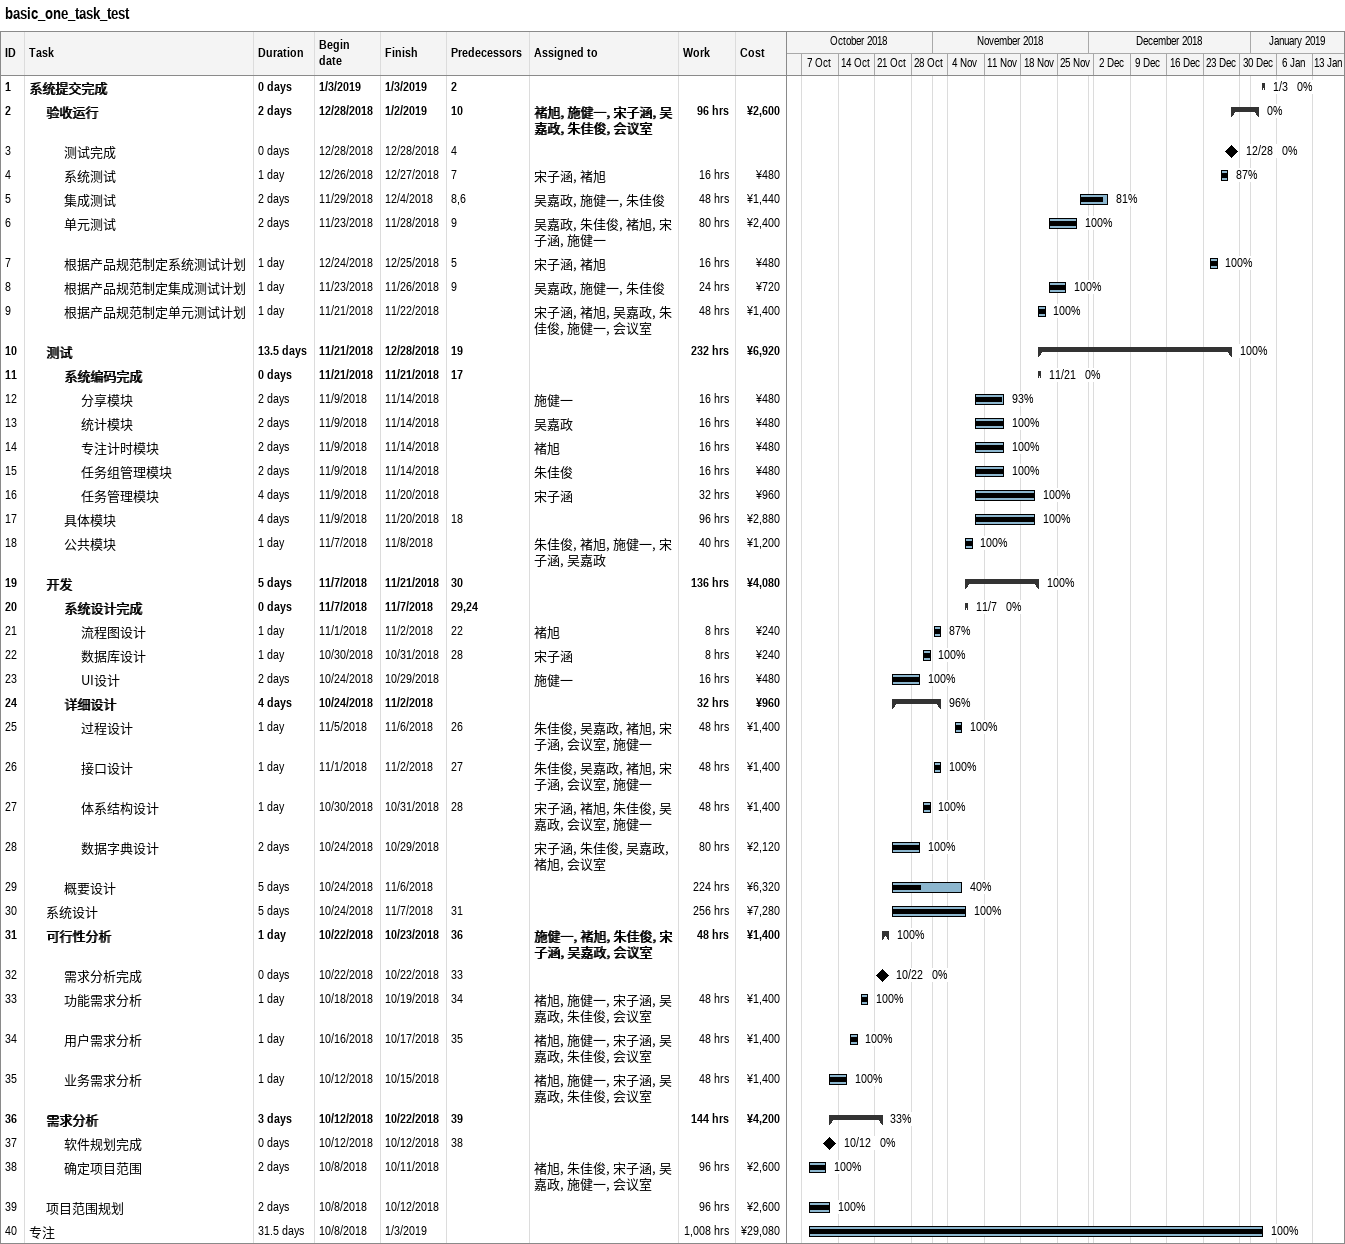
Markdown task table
basic_one_task_test

| ID | Level | Task | Duration | Start | Finish | Predecessors | Resources | % complete | Work (h) | Cost (¥) |
|---|---|---|---|---|---|---|---|---|---|---|
| 1 | 1 | **系统提交完成** | 0d | 2019-01-03 | 2019-01-03 | 2 |  | 0 |  |  |
| 2 | 2 | **验收运行** | 2d | 2018-12-28 | 2019-01-02 | 10 | 褚旭, 施健一, 宋子涵, 吴嘉政, 朱佳俊, 会议室 | 0 | 96 | 2600 |
| 3 | 3 | 测试完成 | 0d | 2018-12-28 | 2018-12-28 | 4 |  | 0 |  |  |
| 4 | 3 | 系统测试 | 1d | 2018-12-26 | 2018-12-27 | 7 | 宋子涵, 褚旭 | 87 | 16 | 480 |
| 5 | 3 | 集成测试 | 2d | 2018-11-29 | 2018-12-04 | 8, 6 | 吴嘉政, 施健一, 朱佳俊 | 81 | 48 | 1440 |
| 6 | 3 | 单元测试 | 2d | 2018-11-23 | 2018-11-28 | 9 | 吴嘉政, 朱佳俊, 褚旭, 宋子涵, 施健一 | 100 | 80 | 2400 |
| 7 | 3 | 根据产品规范制定系统测试计划 | 1d | 2018-12-24 | 2018-12-25 | 5 | 宋子涵, 褚旭 | 100 | 16 | 480 |
| 8 | 3 | 根据产品规范制定集成测试计划 | 1d | 2018-11-23 | 2018-11-26 | 9 | 吴嘉政, 施健一, 朱佳俊 | 100 | 24 | 720 |
| 9 | 3 | 根据产品规范制定单元测试计划 | 1d | 2018-11-21 | 2018-11-22 |  | 宋子涵, 褚旭, 吴嘉政, 朱佳俊, 施健一, 会议室 | 100 | 48 | 1400 |
| 10 | 2 | **测试** | 13.5d | 2018-11-21 | 2018-12-28 | 19 |  | 100 | 232 | 6920 |
| 11 | 3 | **系统编码完成** | 0d | 2018-11-21 | 2018-11-21 | 17 |  | 0 |  |  |
| 12 | 4 | 分享模块 | 2d | 2018-11-09 | 2018-11-14 |  | 施健一 | 93 | 16 | 480 |
| 13 | 4 | 统计模块 | 2d | 2018-11-09 | 2018-11-14 |  | 吴嘉政 | 100 | 16 | 480 |
| 14 | 4 | 专注计时模块 | 2d | 2018-11-09 | 2018-11-14 |  | 褚旭 | 100 | 16 | 480 |
| 15 | 4 | 任务组管理模块 | 2d | 2018-11-09 | 2018-11-14 |  | 朱佳俊 | 100 | 16 | 480 |
| 16 | 4 | 任务管理模块 | 4d | 2018-11-09 | 2018-11-20 |  | 宋子涵 | 100 | 32 | 960 |
| 17 | 3 | 具体模块 | 4d | 2018-11-09 | 2018-11-20 | 18 |  | 100 | 96 | 2880 |
| 18 | 3 | 公共模块 | 1d | 2018-11-07 | 2018-11-08 |  | 朱佳俊, 褚旭, 施健一, 宋子涵, 吴嘉政 | 100 | 40 | 1200 |
| 19 | 2 | **开发** | 5d | 2018-11-07 | 2018-11-21 | 30 |  | 100 | 136 | 4080 |
| 20 | 3 | **系统设计完成** | 0d | 2018-11-07 | 2018-11-07 | 29, 24 |  | 0 |  |  |
| 21 | 4 | 流程图设计 | 1d | 2018-11-01 | 2018-11-02 | 22 | 褚旭 | 87 | 8 | 240 |
| 22 | 4 | 数据库设计 | 1d | 2018-10-30 | 2018-10-31 | 28 | 宋子涵 | 100 | 8 | 240 |
| 23 | 4 | UI设计 | 2d | 2018-10-24 | 2018-10-29 |  | 施健一 | 100 | 16 | 480 |
| 24 | 3 | **详细设计** | 4d | 2018-10-24 | 2018-11-02 |  |  | 96 | 32 | 960 |
| 25 | 4 | 过程设计 | 1d | 2018-11-05 | 2018-11-06 | 26 | 朱佳俊, 吴嘉政, 褚旭, 宋子涵, 会议室, 施健一 | 100 | 48 | 1400 |
| 26 | 4 | 接口设计 | 1d | 2018-11-01 | 2018-11-02 | 27 | 朱佳俊, 吴嘉政, 褚旭, 宋子涵, 会议室, 施健一 | 100 | 48 | 1400 |
| 27 | 4 | 体系结构设计 | 1d | 2018-10-30 | 2018-10-31 | 28 | 宋子涵, 褚旭, 朱佳俊, 吴嘉政, 会议室, 施健一 | 100 | 48 | 1400 |
| 28 | 4 | 数据字典设计 | 2d | 2018-10-24 | 2018-10-29 |  | 宋子涵, 朱佳俊, 吴嘉政, 褚旭, 会议室 | 100 | 80 | 2120 |
| 29 | 3 | 概要设计 | 5d | 2018-10-24 | 2018-11-06 |  |  | 40 | 224 | 6320 |
| 30 | 2 | 系统设计 | 5d | 2018-10-24 | 2018-11-07 | 31 |  | 100 | 256 | 7280 |
| 31 | 2 | **可行性分析** | 1d | 2018-10-22 | 2018-10-23 | 36 | 施健一, 褚旭, 朱佳俊, 宋子涵, 吴嘉政, 会议室 | 100 | 48 | 1400 |
| 32 | 3 | 需求分析完成 | 0d | 2018-10-22 | 2018-10-22 | 33 |  | 0 |  |  |
| 33 | 3 | 功能需求分析 | 1d | 2018-10-18 | 2018-10-19 | 34 | 褚旭, 施健一, 宋子涵, 吴嘉政, 朱佳俊, 会议室 | 100 | 48 | 1400 |
| 34 | 3 | 用户需求分析 | 1d | 2018-10-16 | 2018-10-17 | 35 | 褚旭, 施健一, 宋子涵, 吴嘉政, 朱佳俊, 会议室 | 100 | 48 | 1400 |
| 35 | 3 | 业务需求分析 | 1d | 2018-10-12 | 2018-10-15 |  | 褚旭, 施健一, 宋子涵, 吴嘉政, 朱佳俊, 会议室 | 100 | 48 | 1400 |
| 36 | 2 | **需求分析** | 3d | 2018-10-12 | 2018-10-22 | 39 |  | 33 | 144 | 4200 |
| 37 | 3 | 软件规划完成 | 0d | 2018-10-12 | 2018-10-12 | 38 |  | 0 |  |  |
| 38 | 3 | 确定项目范围 | 2d | 2018-10-08 | 2018-10-11 |  | 褚旭, 朱佳俊, 宋子涵, 吴嘉政, 施健一, 会议室 | 100 | 96 | 2600 |
| 39 | 2 | 项目范围规划 | 2d | 2018-10-08 | 2018-10-12 |  |  | 100 | 96 | 2600 |
| 40 | 1 | 专注 | 31.5d | 2018-10-08 | 2019-01-03 |  |  | 100 | 1008 | 29080 |
